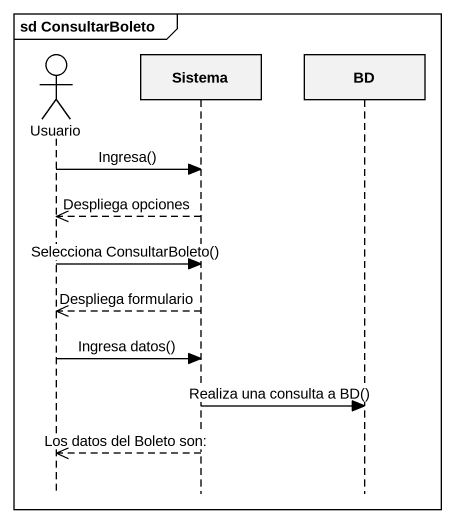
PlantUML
@startuml
mainframe sd ConsultarBoleto
hide footbox
actor Usuario
participant Sistema
participant BD

Usuario -> Sistema : Ingresa()
Sistema -->> Usuario : Despliega opciones
Usuario -> Sistema : Selecciona ConsultarBoleto()
Sistema -->> Usuario : Despliega formulario
Usuario -> Sistema : Ingresa datos()
Sistema -> BD : Realiza una consulta a BD()
Sistema -->> Usuario : Los datos del Boleto son:
@enduml
